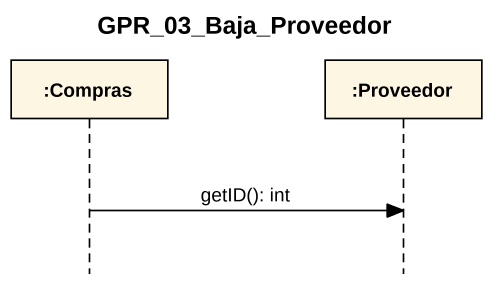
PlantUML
@startuml
title GPR_03_Baja_Proveedor
hide footbox
participant ":Compras" as Compras
participant ":Proveedor" as Proveedor

Compras -> Proveedor : getID(): int
@enduml
